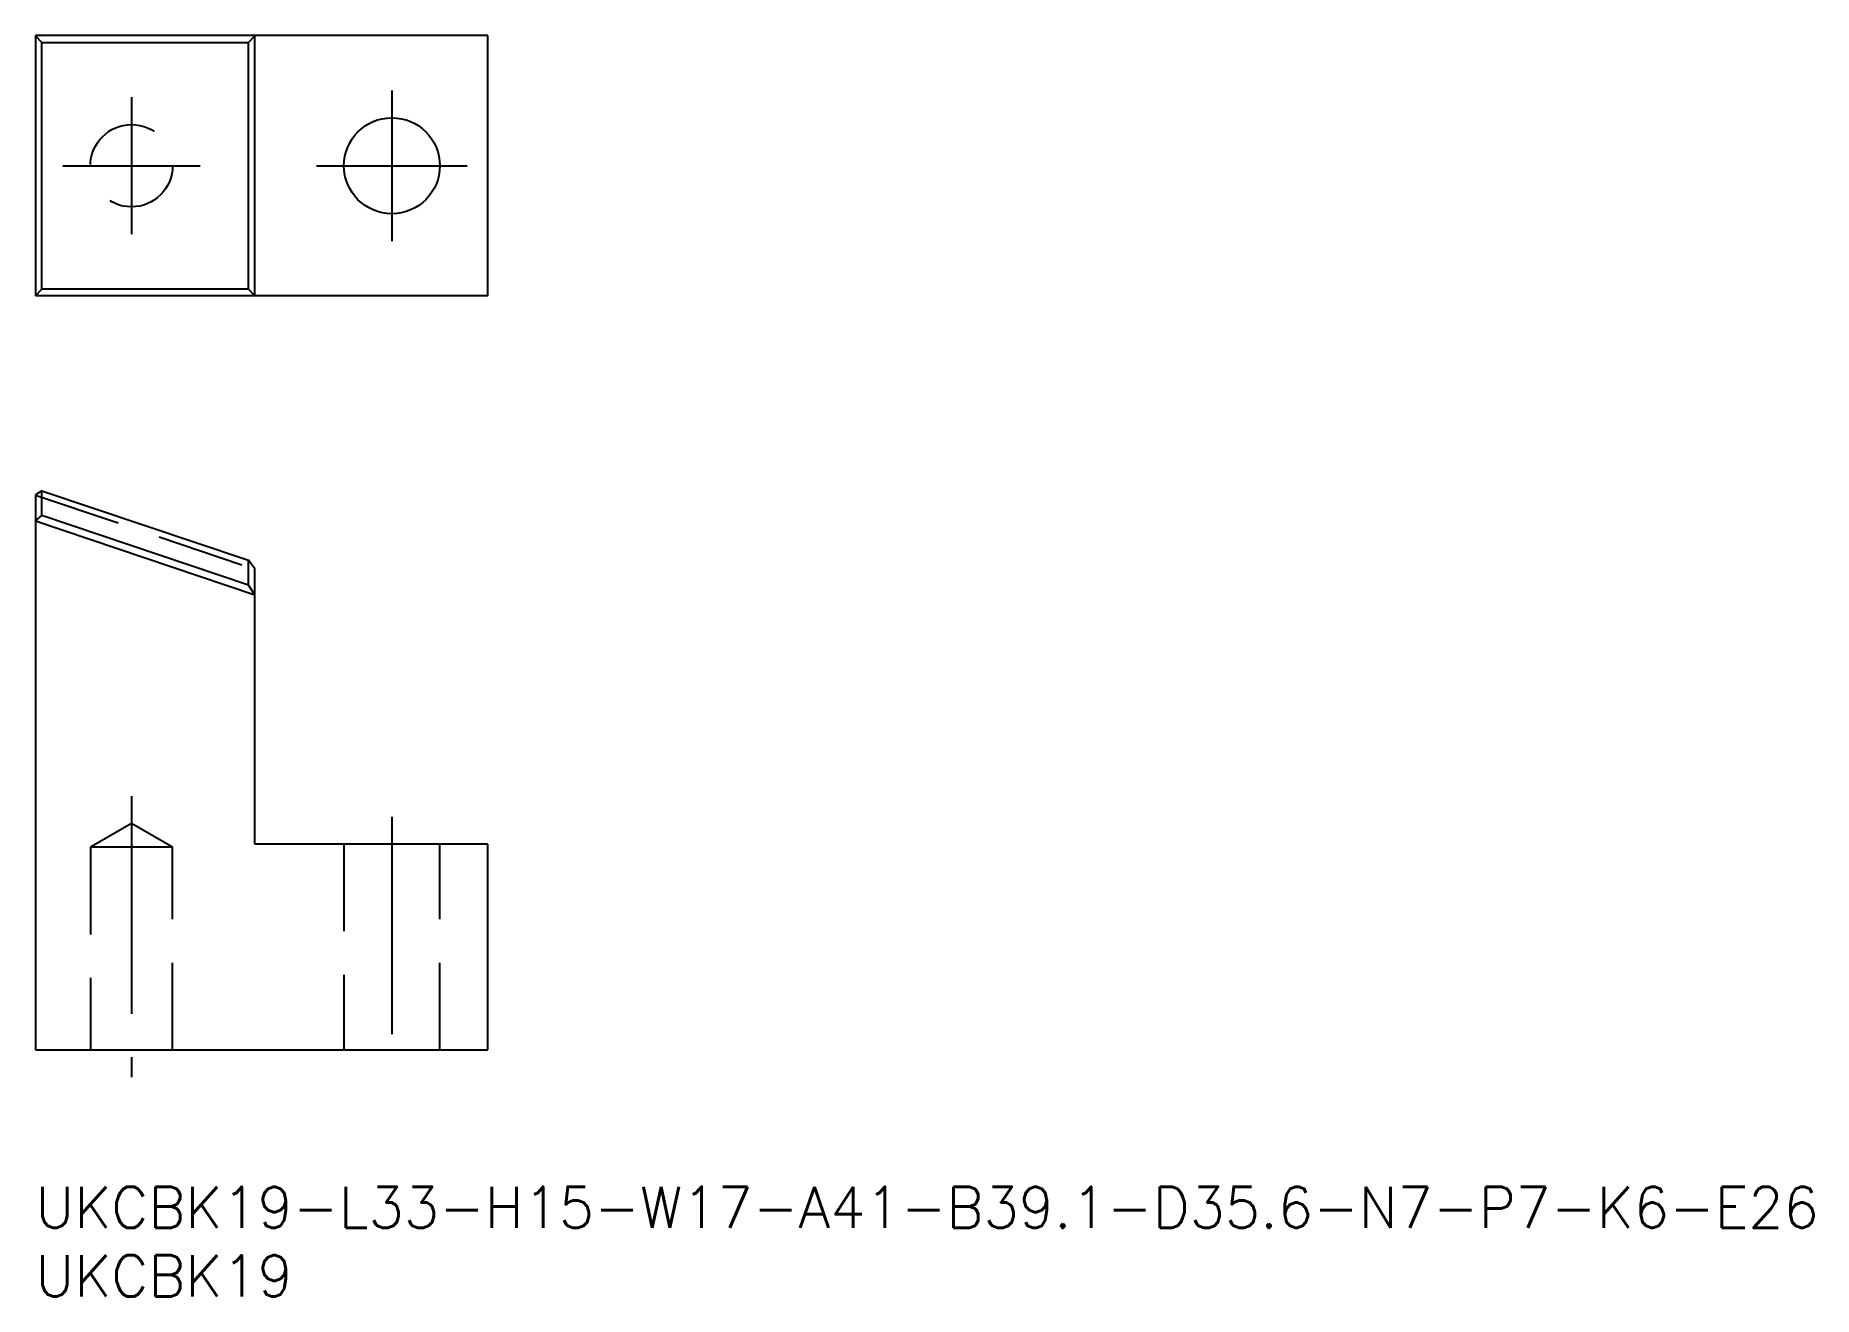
# Model space of a CAD drawing. Extents: x 0 to 130, y -8 to 84.
import ezdxf

# ---------------------------------------------------------------- set-up
doc = ezdxf.new("R2010")
doc.units = 0
doc.header["$LTSCALE"] = 0.5
doc.linetypes.add('CENTER', pattern=[50.8, 31.75, -6.35, 6.35, -6.35])
doc.linetypes.add('DASHED', pattern=[19.05, 12.7, -6.35])
for name, color, linetype in [('MSM_CENTER', 1, 'CENTER'), ('MSM_CONTINUOUS', 7, 'CONTINUOUS'), ('MSM_DASHED', 4, 'DASHED'), ('MSM_PART_NUMBER', 7, 'CONTINUOUS')]:
    doc.layers.add(name, color=color, linetype=linetype)
doc.styles.get("Standard").update_dxf_attribs({"font": 'txt.shx', "height": 1, "bigfont": 'bigfont.shx'})

# ---------------------------------------------------------------- blocks, each defined once
blk = doc.blocks.new('*U20')
at = {"layer": 'MSM_PART_NUMBER'}
blk.add_text('UKCBK19-L33-H15-W17-A41-B39.1-D35.6-N7-P7-K6-E26', height=3, dxfattribs=at).set_placement((0, -3))
blk = doc.blocks.new('*U21')
at = {"layer": 'MSM_PART_NUMBER'}
blk.add_text('UKCBK19', height=3, dxfattribs=at).set_placement((0, -8))

msp = doc.modelspace()

# ---------------------------------------------------------------- linework, layer by layer
at = {"layer": 'MSM_CENTER'}
for p, q in [((7, 79.5), (7, 69.5)), ((26, 80), (26, 69)), ((2, 74.5), (12, 74.5)), ((20.5, 74.5), (31.5, 74.5)), ((7, 28.5), (7, 8)), ((26, 27), (26, 8))]:
    msp.add_line(p, q, dxfattribs=at)
at = {"layer": 'MSM_CONTINUOUS'}
for p, q in [((33, 84), (0, 84)), ((0, 84), (0, 65)), ((0.47, 83.5), (0, 83.98)), ((0.47, 65.5), (0.47, 83.5)), ((0.47, 83.5), (15.53, 83.5)), ((16, 83.98), (15.53, 83.5)), ((15.53, 65.5), (15.53, 83.5)), ((16, 65), (16, 84)), ((33, 65), (33, 84)), ((0, 65.02), (0.47, 65.5)), ((33, 65), (0, 65)), ((15.53, 65.5), (0.47, 65.5)), ((16, 65.02), (15.53, 65.5)), ((0.47, 50.79), (0, 50.5)), ((0.47, 50.79), (15.53, 45.71)), ((0.47, 48.99), (0.47, 50.79)), ((0, 50.5), (0, 10)), ((0, 48.6), (0.47, 48.99)), ((16, 43.17), (0, 48.57)), ((15.53, 43.91), (0.47, 48.99)), ((16, 45.1), (15.53, 45.71)), ((15.53, 43.91), (15.53, 45.71)), ((16, 25), (16, 45.1)), ((16, 43.2), (15.53, 43.91)), ((33, 25), (16, 25)), ((33, 10), (33, 25)), ((0, 10), (33, 10))]:
    msp.add_line(p, q, dxfattribs=at)
msp.add_circle((26, 74.5), 3.5, dxfattribs=at)
at = {"layer": 'MSM_DASHED'}
for p, q in [((0, 50.47), (16, 45.07)), ((7, 26.5), (4, 24.77)), ((10, 24.77), (7, 26.5)), ((4, 24.77), (4, 10)), ((10, 24.77), (4, 24.77)), ((10, 10), (10, 24.77)), ((22.5, 25), (22.5, 10)), ((29.5, 10), (29.5, 25))]:
    msp.add_line(p, q, dxfattribs=at)
msp.add_circle((7, 74.5), 3, dxfattribs=at)

# ---------------------------------------------------------------- block references
at = {"layer": 'MSM_CONTINUOUS'}
for name in ['*U20', '*U21']:
    msp.add_blockref(name, (0, 0), dxfattribs=at)

doc.saveas('drawing.dxf')
